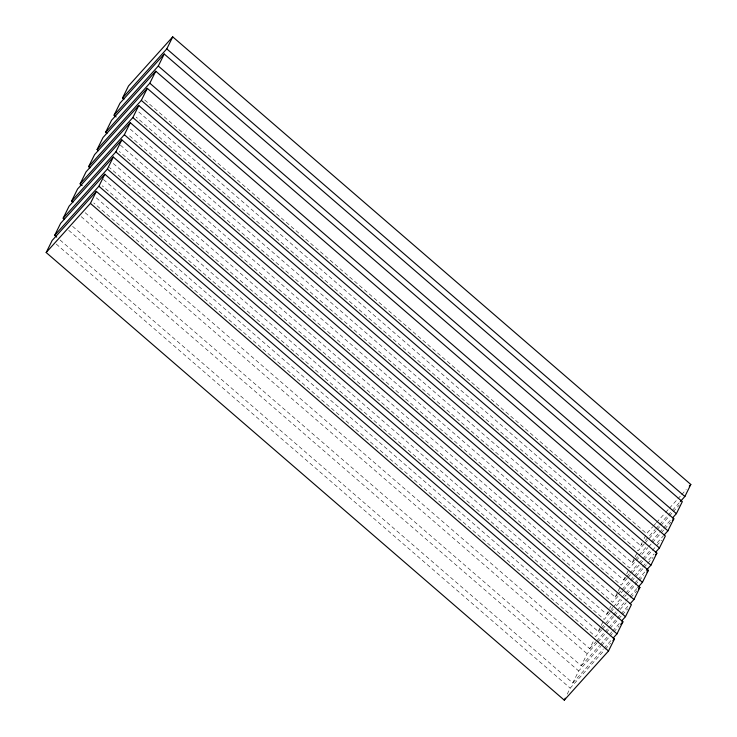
<?xml version="1.0" encoding="UTF-8"?>
<svg xmlns="http://www.w3.org/2000/svg" width="737" height="737" viewBox="0 0 737 737"><rect width="100%" height="100%" fill="white"/><g stroke="black" fill="none" stroke-linecap="round" stroke-linejoin="round"><path stroke-width="0.55" stroke-dasharray="3.69 2.76" d="M567.241 694.143L570.208 688.128L604.533 650.006M60.066 240.022L572.76 682.978L578.702 670.965L600.812 646.395M72.594 226.351L581.244 665.806L587.186 653.793L597.099 642.775M85.133 212.68L589.729 648.643L594.676 638.629M96.317 197.838L598.214 631.471L600.692 626.459M601.189 625.464L603.161 621.457M103.456 179.506L606.698 614.299L609.177 609.296M609.674 608.292L610.66 606.284M113.286 163.503L615.183 597.127L617.661 592.124M618.159 591.12L620.139 587.113M120.426 145.171L623.677 579.964L626.146 574.952M626.643 573.948L628.624 569.941M130.265 129.159L632.162 562.792L634.631 557.78M635.128 556.785L637.109 552.778M138.749 111.996L640.646 545.62L642.13 542.616M644.11 538.609L646.589 533.606L652.687 526.826M653.452 525.978L655.737 523.436M656.501 522.588L664.885 513.274M665.649 512.427L668.699 509.037M669.463 508.189L677.091 499.714M677.856 498.866L680.905 495.476M681.67 494.638L686.239 489.552M640.646 545.62L642.167 543.924M645.216 540.534L655.138 529.525M655.893 528.678L658.952 525.288M659.707 524.44L667.335 515.974M668.1 515.126L679.542 502.413M644.202 543.998L638.095 550.769L136.198 117.146M644.958 543.151L656.4 530.437M657.164 529.59L660.214 526.209M660.978 525.361L668.606 516.886M669.371 516.038L672.42 512.648M673.176 511.8L679.284 505.029M632.162 562.792L634.446 560.249M635.211 559.401L638.26 556.011M639.025 555.164L646.653 546.697M651.222 541.612L658.85 533.137M659.615 532.289L662.664 528.908M663.429 528.061L671.812 518.737M638.767 557.78L629.61 567.941L127.713 134.309M641.816 554.39L647.915 547.609M648.68 546.762L651.729 543.372M652.494 542.524L663.936 529.82M664.691 528.973L670.799 522.192M623.677 579.964L625.962 577.421M626.726 576.574L629.011 574.031M629.776 573.183L638.159 563.869M638.924 563.022L641.973 559.632M642.738 558.784L650.366 550.309M657.229 542.69L663.328 535.91M627.224 578.333L621.125 585.114L119.228 151.481M627.988 577.486L639.43 564.782M640.195 563.934L643.244 560.544M644.009 559.696L651.628 551.23M652.392 550.382L661.55 540.212M615.183 597.127L617.477 594.593M618.242 593.746L621.291 590.355M622.046 589.508L629.674 581.032M630.439 580.185L633.488 576.795M634.253 575.956L641.881 567.481M642.646 566.633L645.695 563.243M648.744 559.853L654.078 553.929M617.984 596.353L612.64 602.286L109.389 167.483M621.033 592.963L622.553 591.267M623.318 590.42L630.946 581.954M631.71 581.106L643.143 568.393M643.908 567.545L646.957 564.164M647.722 563.317L653.065 557.384M606.698 614.299L612.806 607.528M613.562 606.68L621.19 598.204M621.954 597.357L625.004 593.967M625.768 593.119L634.152 583.805M634.916 582.958L637.21 580.415M637.966 579.568L645.594 571.092M610.254 612.677L604.156 619.448L102.259 185.825M611.019 611.83L613.304 609.287M616.353 605.897L621.696 599.964M624.746 596.574L626.275 594.888M627.03 594.04L634.658 585.565M635.423 584.717L638.472 581.327M639.237 580.48L643.816 575.404M598.214 631.471L600.508 628.928M601.263 628.081L612.705 615.377M613.47 614.529L616.519 611.139M617.284 610.291L624.912 601.816M625.667 600.977L637.109 588.264M601.77 629.84L595.671 636.621L93.774 202.988M602.534 628.993L613.976 616.289M614.732 615.441L617.026 612.898M620.075 609.508L626.174 602.737M630.752 597.652L636.851 590.871M589.729 648.643L595.828 641.863M596.592 641.015L604.22 632.549M604.985 631.701L608.034 628.311M608.799 627.463L616.418 618.988M617.182 618.14L620.232 614.75M620.996 613.903L629.389 604.589M597.864 641.927L605.482 633.461M606.247 632.613L609.296 629.223M610.061 628.375L621.503 615.671M622.268 614.824L627.602 608.891M581.244 665.806L599.549 645.483M600.305 644.635L608.698 635.312M609.462 634.465L611.747 631.922M612.511 631.075L620.139 622.608M601.576 645.548L609.204 637.072M609.969 636.224L613.018 632.843M613.783 631.996L619.117 626.063M572.76 682.978L603.262 649.094M604.027 648.247L611.655 639.771M605.289 649.159L610.632 643.235M144.682 99.974L646.589 533.606M81.236 216.669L587.186 653.793M68.707 230.34L578.702 670.965M56.169 244.011L570.208 688.128"/><path stroke-width="1.11" d="M46.182 252.533L52.124 240.511L96.354 191.38L614.446 638.997L608.504 651.011L564.275 700.15L46.182 252.533L90.411 203.394L96.354 191.38M56.694 237.111L54.667 235.361L60.609 223.348L104.838 174.208L622.931 621.825L616.989 633.848L613.175 638.085M64.506 219.359L63.152 218.189L69.094 206.176L113.323 157.036L631.416 604.653L625.473 616.676L621.659 620.913M72.991 202.187L71.636 201.026L77.578 189.004L121.817 139.873L639.9 587.49L633.958 599.503L630.144 603.741M82.148 185.604L80.13 183.854L86.063 171.832L130.302 122.701L648.385 570.318L642.443 582.331L637.874 587.417M89.96 167.852L88.615 166.682L94.557 154.669L138.786 105.529L656.87 553.146L650.937 565.168L646.358 570.245M98.445 150.68L97.1 149.51L103.042 137.497L147.271 88.357L665.364 535.974L659.422 547.996L655.608 552.234M106.929 133.508L105.584 132.347L111.527 120.324L155.756 71.194L673.848 518.811L667.906 530.824L664.092 535.062M116.096 116.925L114.069 115.175L120.011 103.152L164.24 54.022L682.333 501.639L676.391 513.652L672.577 517.89M123.908 99.173L122.554 98.003L128.496 85.989L172.725 36.85L690.818 484.467L684.876 496.489L680.297 501.565M54.667 235.361L98.905 186.231L104.838 174.208M63.152 218.189L107.39 169.059L113.323 157.036M71.636 201.026L115.875 151.886L121.817 139.873M80.13 183.854L124.36 134.714L130.302 122.701M88.615 166.682L132.844 117.551L138.786 105.529M97.1 149.51L141.329 100.379L147.271 88.357M105.584 132.347L149.814 83.207L155.756 71.194M114.069 115.175L158.298 66.035L164.24 54.022M122.554 98.003L166.792 48.872L172.725 36.85M564.275 700.15L565.261 698.151M689.288 486.162L690.818 484.467M672.319 520.497L673.848 518.811M655.35 554.841L656.87 553.146M646.865 572.013L648.385 570.318M638.38 589.176L639.9 587.49M620.646 624.368L622.931 621.825M612.917 640.693L614.446 638.997M166.792 48.872L684.876 496.489M158.298 66.035L676.391 513.652M149.814 83.207L667.906 530.824M141.329 100.379L659.422 547.996M132.844 117.551L650.937 565.168M124.36 134.714L642.443 582.331M115.875 151.886L633.958 599.503M107.39 169.059L625.473 616.676M98.905 186.231L616.989 633.848M90.411 203.394L608.504 651.011"/></g></svg>
